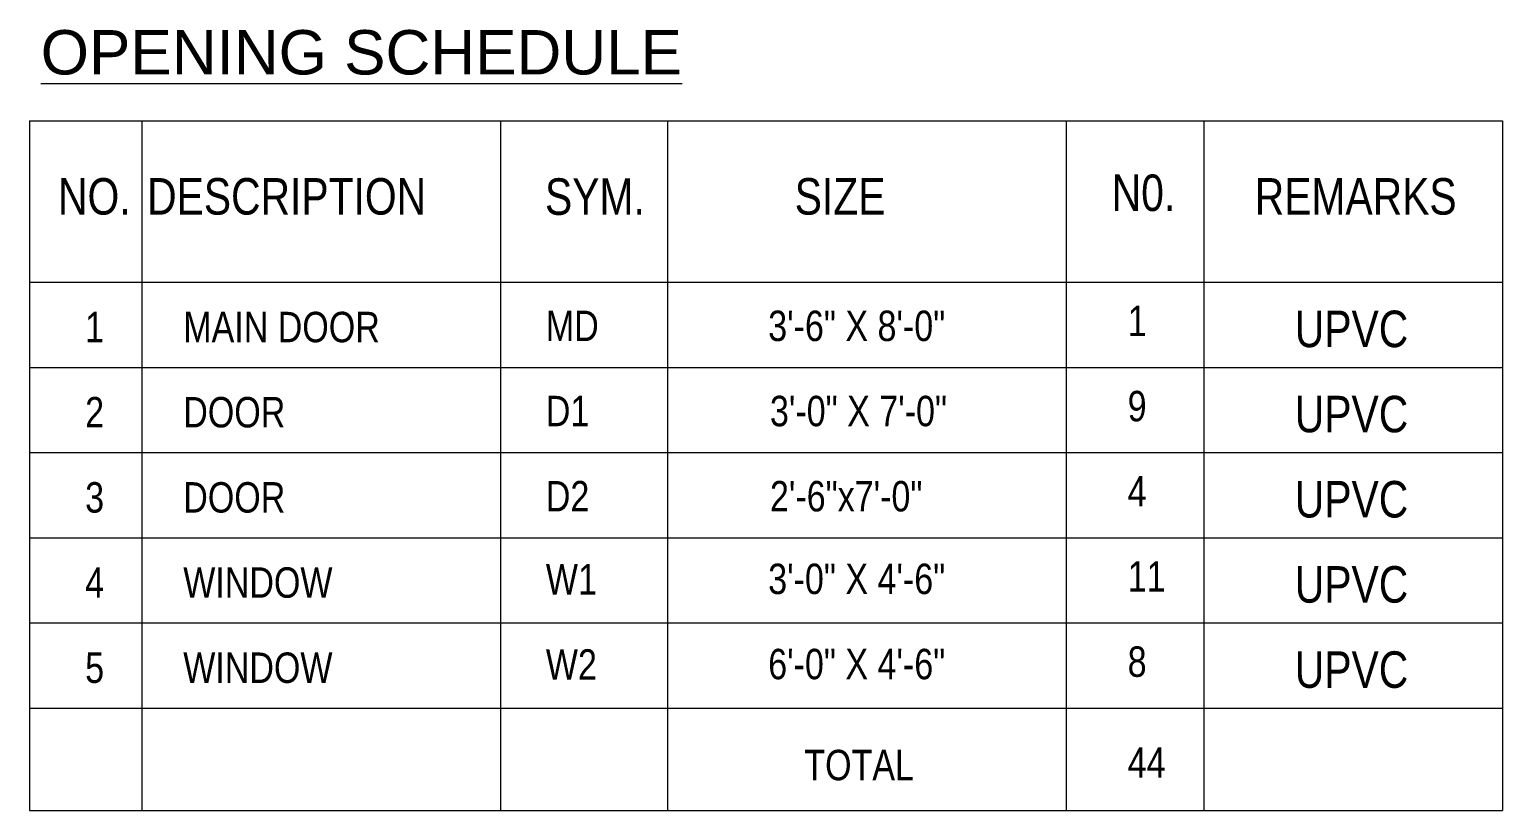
# Model space of a CAD drawing. Header units: inches. Extents: x 141029 to 166402, y -23568 to -18036.
# Drawn here: x 160484 to 161147, y -21709 to -21357 of the extents above; entities that cross this region are included whole.
import ezdxf

# ---------------------------------------------------------------- set-up
doc = ezdxf.new("R2010")
doc.units = ezdxf.units.IN
doc.header["$LTSCALE"] = 0.5
doc.header["$MEASUREMENT"] = 0
for name, color, linetype, lineweight in [('annotate', 7, 'Continuous', 9), ('Text-100.w', 254, 'Continuous', 9), ('wall', 1, 'Continuous', 40)]:
    doc.layers.add(name, color=color, linetype=linetype, lineweight=lineweight)
doc.styles.add('arial', font='arial.ttf')
doc.styles.add('DIM', font='arial.ttf', dxfattribs={"width": 0.8})

msp = doc.modelspace()

# ---------------------------------------------------------------- linework, layer by layer
at = {"layer": 'annotate'}
for p, q in [((160484.24, -21398.13), (160484.24, -21708.95)), ((160484.24, -21398.13), (161147.48, -21398.13)), ((160534.77, -21398.13), (160534.77, -21708.95)), ((160696.3, -21398.13), (160696.3, -21708.95)), ((160771.56, -21398.13), (160771.56, -21708.95)), ((160951, -21398.13), (160951, -21708.95)), ((161013.04, -21398.13), (161013.04, -21708.95)), ((161147.48, -21398.13), (161147.48, -21708.95)), ((160484.24, -21470.88), (161147.48, -21470.88)), ((160484.24, -21509.26), (161147.48, -21509.26)), ((160484.24, -21547.64), (161147.48, -21547.64)), ((160484.24, -21586.01), (161147.48, -21586.01)), ((160484.24, -21624.39), (161147.48, -21624.39)), ((160484.24, -21662.77), (161147.48, -21662.77)), ((160484.24, -21708.95), (161147.48, -21708.95))]:
    msp.add_line(p, q, dxfattribs=at)
at = {"layer": 'wall'}
msp.add_xline((165204.7, -22521.97), (1, 0), dxfattribs=at)

# ---------------------------------------------------------------- texts
at = {"layer": 'annotate', "style": 'DIM'}
for s, insert, char_height, attachment_point in [('{\\fArial|b0|i0|c0|p34;N0.}', (160971.51, -21422.33), 16.4476, 1), ('NO.', (160497.11, -21423.96), 16.448, 1), ('{\\fArial|b0|i0|c0|p34;DESCRIPTION}', (160537.22, -21423.96), 16.4476, 1), ('{\\fArial|b0|i0|c0|p34;SYM.}', (160716.35, -21424.06), 16.4476, 1), ('{\\fArial|b0|i0|c0|p34;SIZE}', (160828.78, -21423.96), 16.4476, 1), ('{\\fArial|b0|i0|c0|p34;REMARKS}', (161035.91, -21423.96), 16.4476, 1), ('1', (160978.7, -21481.47), 13.71, 1), ('{\\fArial|b0|i0|c0|p34;1}', (160509.32, -21484.21), 13.7063, 1), ('MAIN DOOR ', (160553.48, -21484.21), 13.706, 1), ('MD', (160716.74, -21483.68), 13.706, 1), ('3\'-6" X 8\'-0"', (160816.85, -21483.68), 13.7063, 1), ('UPVC', (161053.96, -21483.68), 16.448, 1), ('D1', (160716.74, -21522.06), 13.706, 1), ('3\'-0" X 7\'-0"', (160817.64, -21522.06), 13.7063, 1), ('9', (160978.7, -21519.84), 13.71, 1), ('UPVC', (161053.96, -21522.06), 16.448, 1), ('{\\fArial|b0|i0|c0|p34;2}', (160509.32, -21522.59), 13.7063, 1), ('{\\fArial|b0|i0|c0|p34;DOOR }', (160553.48, -21522.59), 13.7063, 1), ('{\\fArial|b0|i0|c0|p34;3}', (160509.32, -21560.97), 13.7063, 1), ('{\\fArial|b0|i0|c0|p34;DOOR }', (160553.48, -21560.97), 13.7063, 1), ('D2', (160716.74, -21560.44), 13.706, 1), ('2\'-6"x7\'-0"', (160817.64, -21560.44), 13.7063, 1), ('UPVC', (161053.96, -21560.44), 16.448, 1), ('{\\fArial|b0|i0|c0|p34;4}', (160509.32, -21599.34), 13.7063, 1), ('WINDOW ', (160553.48, -21599.34), 13.706, 1), ('W1', (160716.74, -21611.59), 13.706, 7), ('3\'-0" X 4\'-6"', (160816.85, -21611.59), 13.7063, 7), ('11', (160978.7, -21596.6), 13.706, 1), ('UPVC', (161053.96, -21598.82), 16.448, 1), ('{\\fArial|b0|i0|c0|p34;5}', (160509.32, -21637.72), 13.7063, 1), ('WINDOW ', (160553.48, -21637.72), 13.706, 1), ('W2', (160716.74, -21649.97), 13.706, 7), ('6\'-0" X 4\'-6"', (160816.85, -21649.97), 13.7063, 7), ('UPVC', (161053.96, -21637.2), 16.448, 1), ('TOTAL', (160833.11, -21681.57), 13.706, 1)]:
    msp.add_mtext(s, dxfattribs=dict(at, insert=insert, char_height=char_height, attachment_point=attachment_point))
at = {"layer": 'annotate', "attachment_point": 1, "style": 'DIM'}
for s, insert, char_height, width in [('4', (160978.7, -21558.22), 13.71, 14.5627), ('8', (160978.7, -21634.98), 13.71, 7.2627), ('44', (160978.7, -21680.42), 13.706, 4.039)]:
    msp.add_mtext(s, dxfattribs=dict(at, insert=insert, char_height=char_height, width=width))
at = {"layer": 'Text-100.w', "insert": (160633.68, -21357.27), "char_height": 20, "width": 940.9712, "attachment_point": 2, "style": 'arial'}
msp.add_mtext('{\\LOPENING SCHEDULE}', dxfattribs=at)

doc.saveas('drawing.dxf')
